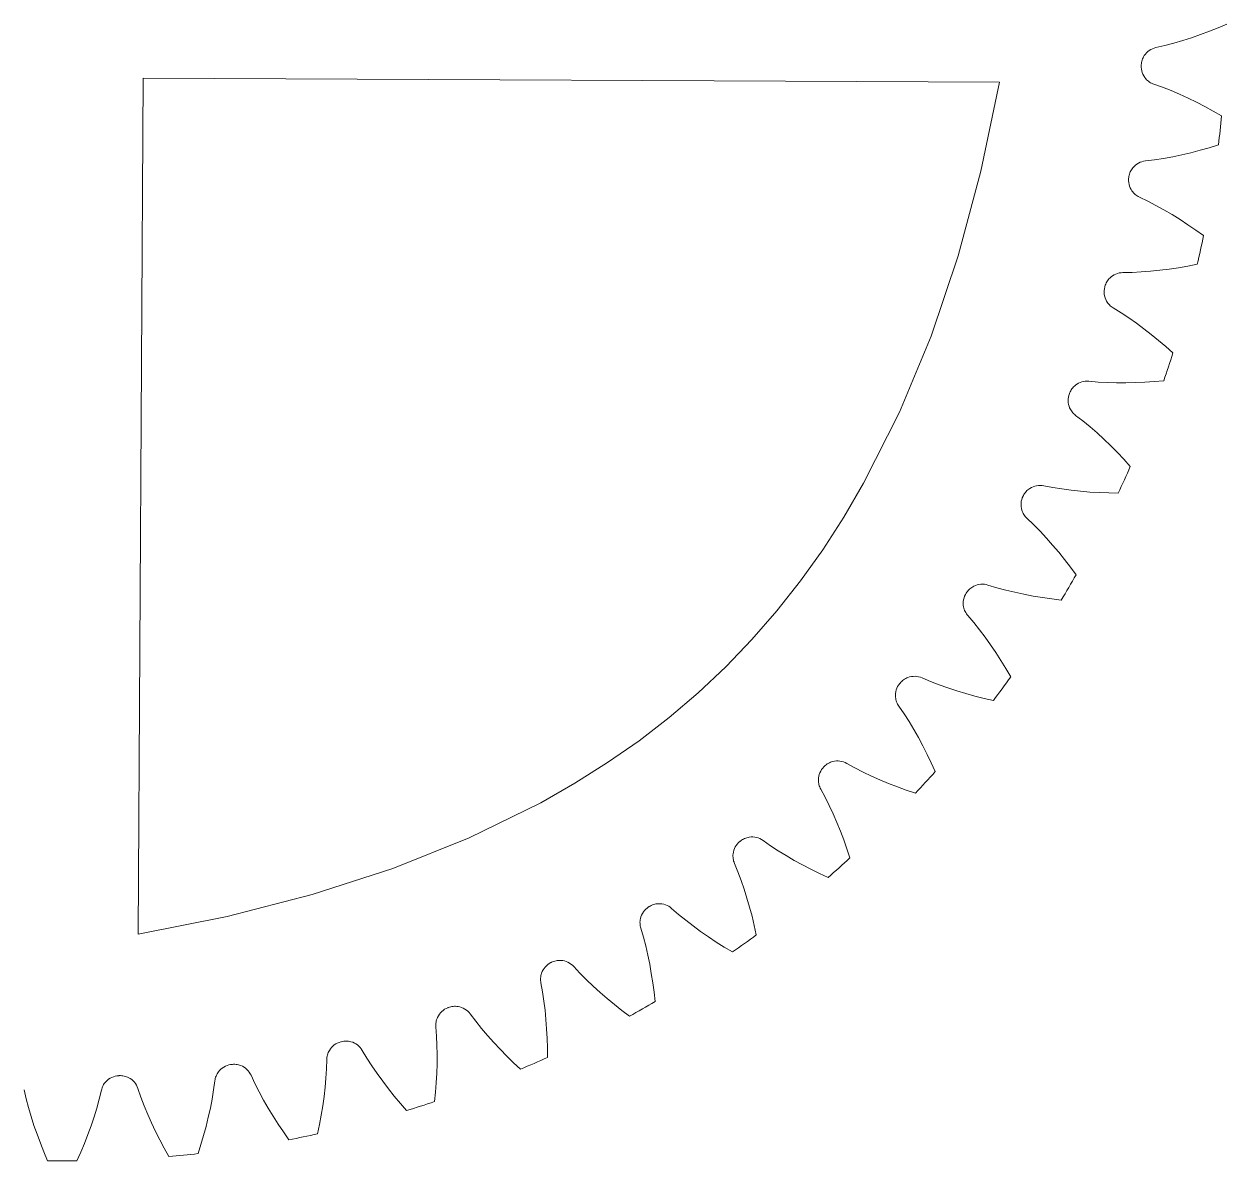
# Model space of a CAD drawing. Extents: x -181 to 448, y -465 to -8.
# Drawn here: x 355.8 to 447.9, y -203.5 to -116.5 of the extents above; entities that cross this region are included whole.
import ezdxf

# ---------------------------------------------------------------- set-up
doc = ezdxf.new("R2010")
doc.units = 0
doc.header["$MEASUREMENT"] = 0
doc.layers.add('Layer 1', color=7, linetype='Continuous')

# ---------------------------------------------------------------- blocks, each defined once
blk = doc.blocks.new('block 3')
at = {"layer": 'Layer 1', "color": 7, "lineweight": 9, "true_color": 0xffffff}
blk.add_lwpolyline([(364.947, -120.602), (430.514, -120.922)], dxfattribs=at)
blk = doc.blocks.new('block 4')
at = {"layer": 'Layer 1', "color": 7, "lineweight": 9, "true_color": 0xffffff}
blk.add_lwpolyline([(430.514, -120.922), (429.083, -127.721), (427.338, -134.202), (425.271, -140.358), (422.867, -146.173), (420.112, -151.632), (418.596, -154.222), (416.985, -156.716), (415.277, -159.111), (413.47, -161.406), (411.563, -163.6), (409.553, -165.69), (407.442, -167.677), (405.23, -169.562), (402.916, -171.345), (400.504, -173.027), (397.994, -174.611), (395.389, -176.099), (389.904, -178.796), (384.066, -181.136), (377.893, -183.136), (371.396, -184.81), (364.586, -186.166)], dxfattribs=at)
blk = doc.blocks.new('block 5')
at = {"layer": 'Layer 1', "color": 7, "lineweight": 9, "true_color": 0xffffff}
blk.add_lwpolyline([(364.586, -186.166), (364.947, -120.602)], dxfattribs=at)
blk = doc.blocks.new('block 275')
at = {"layer": 'Layer 1', "color": 7, "lineweight": 9, "true_color": 0xffffff}
blk.add_lwpolyline([(355.841, -198.081), (356, -198.765), (356.181, -199.449), (356.381, -200.131), (356.601, -200.811), (356.838, -201.49), (357.091, -202.167), (357.361, -202.842), (357.646, -203.514)], dxfattribs=at)
blk = doc.blocks.new('block 276')
at = {"layer": 'Layer 1', "color": 7, "lineweight": 9, "true_color": 0xffffff}
blk.add_open_spline([(357.646, -203.514), (358.395, -203.528), (359.144, -203.532), (359.893, -203.527)], degree=3, dxfattribs=at)
blk = doc.blocks.new('block 277')
at = {"layer": 'Layer 1', "color": 7, "lineweight": 9, "true_color": 0xffffff}
blk.add_lwpolyline([(361.758, -198.113), (361.591, -198.796), (361.403, -199.477), (361.195, -200.157), (360.968, -200.835), (360.724, -201.511), (360.463, -202.185), (360.186, -202.857), (359.893, -203.527)], dxfattribs=at)
blk = doc.blocks.new('block 278')
at = {"layer": 'Layer 1', "color": 7, "lineweight": 9, "true_color": 0xffffff}
blk.add_open_spline([(363.086, -197.001), (362.9, -197.01), (362.718, -197.055), (362.549, -197.133), (362.38, -197.212), (362.228, -197.323), (362.102, -197.46), (362.017, -197.551), (361.945, -197.654), (361.887, -197.764), (361.829, -197.874), (361.786, -197.992), (361.758, -198.113)], degree=3, knots=[0, 0, 0, 0, 1, 1, 1, 2, 2, 2, 3, 3, 3, 4, 4, 4, 4], dxfattribs=at)
blk = doc.blocks.new('block 279')
at = {"layer": 'Layer 1', "color": 7, "lineweight": 9, "true_color": 0xffffff}
blk.add_open_spline([(363.086, -197.001), (363.102, -197), (363.117, -197), (363.133, -196.999)], degree=3, dxfattribs=at)
blk = doc.blocks.new('block 280')
at = {"layer": 'Layer 1', "color": 7, "lineweight": 9, "true_color": 0xffffff}
blk.add_open_spline([(364.56, -197.982), (364.502, -197.805), (364.409, -197.641), (364.289, -197.499), (364.168, -197.358), (364.02, -197.241), (363.855, -197.156), (363.744, -197.099), (363.626, -197.056), (363.504, -197.03), (363.382, -197.004), (363.258, -196.993), (363.133, -196.999)], degree=3, knots=[0, 0, 0, 0, 1, 1, 1, 2, 2, 2, 3, 3, 3, 4, 4, 4, 4], dxfattribs=at)
blk = doc.blocks.new('block 281')
at = {"layer": 'Layer 1', "color": 7, "lineweight": 9, "true_color": 0xffffff}
blk.add_lwpolyline([(364.56, -197.982), (364.789, -198.646), (365.041, -199.307), (365.311, -199.964), (365.601, -200.618), (365.907, -201.268), (366.23, -201.915), (366.569, -202.558), (366.923, -203.197)], dxfattribs=at)
blk = doc.blocks.new('block 282')
at = {"layer": 'Layer 1', "color": 7, "lineweight": 9, "true_color": 0xffffff}
blk.add_open_spline([(366.923, -203.197), (367.669, -203.132), (368.415, -203.058), (369.159, -202.974)], degree=3, dxfattribs=at)
blk = doc.blocks.new('block 283')
at = {"layer": 'Layer 1', "color": 7, "lineweight": 9, "true_color": 0xffffff}
blk.add_lwpolyline([(370.448, -197.396), (370.353, -198.092), (370.237, -198.789), (370.101, -199.487), (369.947, -200.185), (369.774, -200.883), (369.585, -201.581), (369.38, -202.278), (369.159, -202.974)], dxfattribs=at)
blk = doc.blocks.new('block 284')
at = {"layer": 'Layer 1', "color": 7, "lineweight": 9, "true_color": 0xffffff}
blk.add_open_spline([(371.652, -196.151), (371.468, -196.179), (371.291, -196.243), (371.132, -196.339), (370.972, -196.434), (370.833, -196.561), (370.721, -196.71), (370.647, -196.81), (370.586, -196.919), (370.539, -197.035), (370.493, -197.151), (370.462, -197.272), (370.448, -197.396)], degree=3, knots=[0, 0, 0, 0, 1, 1, 1, 2, 2, 2, 3, 3, 3, 4, 4, 4, 4], dxfattribs=at)
blk = doc.blocks.new('block 285')
at = {"layer": 'Layer 1', "color": 7, "lineweight": 9, "true_color": 0xffffff}
blk.add_open_spline([(371.652, -196.151), (371.668, -196.149), (371.683, -196.146), (371.699, -196.144)], degree=3, dxfattribs=at)
blk = doc.blocks.new('block 286')
at = {"layer": 'Layer 1', "color": 7, "lineweight": 9, "true_color": 0xffffff}
blk.add_open_spline([(373.22, -196.972), (373.144, -196.802), (373.035, -196.649), (372.9, -196.521), (372.765, -196.392), (372.606, -196.292), (372.433, -196.224), (372.317, -196.179), (372.195, -196.149), (372.071, -196.136), (371.947, -196.122), (371.822, -196.125), (371.699, -196.144)], degree=3, knots=[0, 0, 0, 0, 1, 1, 1, 2, 2, 2, 3, 3, 3, 4, 4, 4, 4], dxfattribs=at)
blk = doc.blocks.new('block 287')
at = {"layer": 'Layer 1', "color": 7, "lineweight": 9, "true_color": 0xffffff}
blk.add_lwpolyline([(373.22, -196.972), (373.518, -197.609), (373.837, -198.24), (374.175, -198.865), (374.531, -199.485), (374.904, -200.1), (375.293, -200.709), (375.697, -201.313), (376.116, -201.912)], dxfattribs=at)
blk = doc.blocks.new('block 288')
at = {"layer": 'Layer 1', "color": 7, "lineweight": 9, "true_color": 0xffffff}
blk.add_open_spline([(376.116, -201.912), (376.851, -201.769), (377.585, -201.618), (378.316, -201.457)], degree=3, dxfattribs=at)
blk = doc.blocks.new('block 289')
at = {"layer": 'Layer 1', "color": 7, "lineweight": 9, "true_color": 0xffffff}
blk.add_lwpolyline([(379.015, -195.774), (378.994, -196.476), (378.951, -197.182), (378.889, -197.89), (378.808, -198.6), (378.71, -199.312), (378.595, -200.026), (378.463, -200.741), (378.316, -201.457)], dxfattribs=at)
blk = doc.blocks.new('block 290')
at = {"layer": 'Layer 1', "color": 7, "lineweight": 9, "true_color": 0xffffff}
blk.add_open_spline([(380.083, -194.41), (379.903, -194.457), (379.733, -194.539), (379.585, -194.651), (379.436, -194.763), (379.31, -194.903), (379.215, -195.063), (379.152, -195.17), (379.102, -195.285), (379.068, -195.405), (379.034, -195.525), (379.016, -195.649), (379.015, -195.774)], degree=3, knots=[0, 0, 0, 0, 1, 1, 1, 2, 2, 2, 3, 3, 3, 4, 4, 4, 4], dxfattribs=at)
blk = doc.blocks.new('block 291')
at = {"layer": 'Layer 1', "color": 7, "lineweight": 9, "true_color": 0xffffff}
blk.add_open_spline([(380.083, -194.41), (380.098, -194.406), (380.113, -194.402), (380.128, -194.398)], degree=3, dxfattribs=at)
blk = doc.blocks.new('block 292')
at = {"layer": 'Layer 1', "color": 7, "lineweight": 9, "true_color": 0xffffff}
blk.add_open_spline([(381.728, -195.063), (381.634, -194.902), (381.51, -194.761), (381.362, -194.647), (381.215, -194.534), (381.046, -194.45), (380.867, -194.401), (380.746, -194.369), (380.622, -194.352), (380.498, -194.351), (380.373, -194.351), (380.249, -194.366), (380.128, -194.398)], degree=3, knots=[0, 0, 0, 0, 1, 1, 1, 2, 2, 2, 3, 3, 3, 4, 4, 4, 4], dxfattribs=at)
blk = doc.blocks.new('block 293')
at = {"layer": 'Layer 1', "color": 7, "lineweight": 9, "true_color": 0xffffff}
blk.add_lwpolyline([(381.728, -195.063), (382.091, -195.665), (382.474, -196.259), (382.875, -196.845), (383.294, -197.425), (383.729, -197.997), (384.18, -198.562), (384.645, -199.121), (385.124, -199.673)], dxfattribs=at)
blk = doc.blocks.new('block 294')
at = {"layer": 'Layer 1', "color": 7, "lineweight": 9, "true_color": 0xffffff}
blk.add_open_spline([(385.124, -199.673), (385.84, -199.454), (386.554, -199.227), (387.265, -198.99)], degree=3, dxfattribs=at)
blk = doc.blocks.new('block 295')
at = {"layer": 'Layer 1', "color": 7, "lineweight": 9, "true_color": 0xffffff}
blk.add_lwpolyline([(387.365, -193.265), (387.418, -193.966), (387.449, -194.672), (387.461, -195.383), (387.455, -196.098), (387.432, -196.816), (387.392, -197.538), (387.336, -198.263), (387.265, -198.99)], dxfattribs=at)
blk = doc.blocks.new('block 296')
at = {"layer": 'Layer 1', "color": 7, "lineweight": 9, "true_color": 0xffffff}
blk.add_open_spline([(388.285, -191.797), (388.111, -191.863), (387.951, -191.962), (387.815, -192.089), (387.678, -192.216), (387.568, -192.368), (387.49, -192.538), (387.438, -192.651), (387.401, -192.77), (387.38, -192.893), (387.359, -193.016), (387.354, -193.141), (387.365, -193.265)], degree=3, knots=[0, 0, 0, 0, 1, 1, 1, 2, 2, 2, 3, 3, 3, 4, 4, 4, 4], dxfattribs=at)
blk = doc.blocks.new('block 297')
at = {"layer": 'Layer 1', "color": 7, "lineweight": 9, "true_color": 0xffffff}
blk.add_open_spline([(388.285, -191.797), (388.3, -191.792), (388.314, -191.786), (388.329, -191.781)], degree=3, dxfattribs=at)
blk = doc.blocks.new('block 298')
at = {"layer": 'Layer 1', "color": 7, "lineweight": 9, "true_color": 0xffffff}
blk.add_open_spline([(389.989, -192.275), (389.879, -192.124), (389.741, -191.997), (389.582, -191.899), (389.424, -191.802), (389.247, -191.736), (389.064, -191.707), (388.941, -191.687), (388.815, -191.683), (388.691, -191.695), (388.567, -191.708), (388.446, -191.736), (388.329, -191.781)], degree=3, knots=[0, 0, 0, 0, 1, 1, 1, 2, 2, 2, 3, 3, 3, 4, 4, 4, 4], dxfattribs=at)
blk = doc.blocks.new('block 299')
at = {"layer": 'Layer 1', "color": 7, "lineweight": 9, "true_color": 0xffffff}
blk.add_lwpolyline([(389.989, -192.275), (390.413, -192.835), (390.856, -193.386), (391.317, -193.927), (391.794, -194.46), (392.286, -194.983), (392.793, -195.499), (393.314, -196.006), (393.848, -196.504)], dxfattribs=at)
blk = doc.blocks.new('block 300')
at = {"layer": 'Layer 1', "color": 7, "lineweight": 9, "true_color": 0xffffff}
blk.add_open_spline([(393.848, -196.504), (394.538, -196.212), (395.224, -195.911), (395.907, -195.601)], degree=3, dxfattribs=at)
blk = doc.blocks.new('block 301')
at = {"layer": 'Layer 1', "color": 7, "lineweight": 9, "true_color": 0xffffff}
blk.add_lwpolyline([(395.408, -189.898), (395.534, -190.589), (395.639, -191.288), (395.725, -191.994), (395.794, -192.705), (395.845, -193.422), (395.881, -194.144), (395.901, -194.871), (395.907, -195.601)], dxfattribs=at)
blk = doc.blocks.new('block 302')
at = {"layer": 'Layer 1', "color": 7, "lineweight": 9, "true_color": 0xffffff}
blk.add_open_spline([(396.169, -188.341), (396.003, -188.425), (395.854, -188.54), (395.732, -188.681), (395.61, -188.821), (395.516, -188.984), (395.456, -189.161), (395.416, -189.279), (395.392, -189.402), (395.384, -189.526), (395.376, -189.65), (395.384, -189.775), (395.408, -189.898)], degree=3, knots=[0, 0, 0, 0, 1, 1, 1, 2, 2, 2, 3, 3, 3, 4, 4, 4, 4], dxfattribs=at)
blk = doc.blocks.new('block 303')
at = {"layer": 'Layer 1', "color": 7, "lineweight": 9, "true_color": 0xffffff}
blk.add_open_spline([(396.169, -188.341), (396.183, -188.334), (396.197, -188.327), (396.211, -188.32)], degree=3, dxfattribs=at)
blk = doc.blocks.new('block 304')
at = {"layer": 'Layer 1', "color": 7, "lineweight": 9, "true_color": 0xffffff}
blk.add_open_spline([(397.914, -188.638), (397.789, -188.5), (397.638, -188.388), (397.47, -188.307), (397.302, -188.227), (397.12, -188.18), (396.934, -188.17), (396.81, -188.163), (396.685, -188.172), (396.563, -188.198), (396.441, -188.223), (396.322, -188.264), (396.211, -188.32)], degree=3, knots=[0, 0, 0, 0, 1, 1, 1, 2, 2, 2, 3, 3, 3, 4, 4, 4, 4], dxfattribs=at)
blk = doc.blocks.new('block 305')
at = {"layer": 'Layer 1', "color": 7, "lineweight": 9, "true_color": 0xffffff}
blk.add_lwpolyline([(397.914, -188.638), (398.394, -189.151), (398.892, -189.653), (399.407, -190.143), (399.937, -190.623), (400.482, -191.092), (401.04, -191.551), (401.611, -192.001), (402.194, -192.441)], dxfattribs=at)
blk = doc.blocks.new('block 306')
at = {"layer": 'Layer 1', "color": 7, "lineweight": 9, "true_color": 0xffffff}
blk.add_open_spline([(402.194, -192.441), (402.85, -192.078), (403.5, -191.707), (404.147, -191.328)], degree=3, dxfattribs=at)
blk = doc.blocks.new('block 307')
at = {"layer": 'Layer 1', "color": 7, "lineweight": 9, "true_color": 0xffffff}
blk.add_lwpolyline([(403.055, -185.708), (403.252, -186.382), (403.429, -187.066), (403.589, -187.759), (403.732, -188.46), (403.858, -189.167), (403.969, -189.882), (404.065, -190.602), (404.147, -191.328)], dxfattribs=at)
blk = doc.blocks.new('block 308')
at = {"layer": 'Layer 1', "color": 7, "lineweight": 9, "true_color": 0xffffff}
blk.add_open_spline([(403.649, -184.08), (403.492, -184.181), (403.357, -184.311), (403.25, -184.464), (403.143, -184.616), (403.067, -184.788), (403.026, -184.97), (402.998, -185.091), (402.987, -185.216), (402.992, -185.341), (402.997, -185.465), (403.018, -185.589), (403.055, -185.708)], degree=3, knots=[0, 0, 0, 0, 1, 1, 1, 2, 2, 2, 3, 3, 3, 4, 4, 4, 4], dxfattribs=at)
blk = doc.blocks.new('block 309')
at = {"layer": 'Layer 1', "color": 7, "lineweight": 9, "true_color": 0xffffff}
blk.add_open_spline([(403.649, -184.08), (403.662, -184.072), (403.675, -184.063), (403.688, -184.055)], degree=3, dxfattribs=at)
blk = doc.blocks.new('block 310')
at = {"layer": 'Layer 1', "color": 7, "lineweight": 9, "true_color": 0xffffff}
blk.add_open_spline([(405.415, -184.193), (405.277, -184.069), (405.115, -183.973), (404.939, -183.911), (404.764, -183.848), (404.578, -183.821), (404.392, -183.83), (404.267, -183.836), (404.144, -183.858), (404.025, -183.896), (403.907, -183.934), (403.793, -183.988), (403.688, -184.055)], degree=3, knots=[0, 0, 0, 0, 1, 1, 1, 2, 2, 2, 3, 3, 3, 4, 4, 4, 4], dxfattribs=at)
blk = doc.blocks.new('block 311')
at = {"layer": 'Layer 1', "color": 7, "lineweight": 9, "true_color": 0xffffff}
blk.add_lwpolyline([(405.415, -184.193), (405.946, -184.653), (406.494, -185.1), (407.057, -185.534), (407.635, -185.955), (408.225, -186.365), (408.828, -186.764), (409.443, -187.151), (410.069, -187.528)], dxfattribs=at)
blk = doc.blocks.new('block 312')
at = {"layer": 'Layer 1', "color": 7, "lineweight": 9, "true_color": 0xffffff}
blk.add_open_spline([(410.069, -187.528), (410.683, -187.099), (411.292, -186.662), (411.895, -186.217)], degree=3, dxfattribs=at)
blk = doc.blocks.new('block 313')
at = {"layer": 'Layer 1', "color": 7, "lineweight": 9, "true_color": 0xffffff}
blk.add_lwpolyline([(410.221, -180.741), (410.488, -181.392), (410.736, -182.053), (410.967, -182.726), (411.182, -183.408), (411.382, -184.098), (411.567, -184.797), (411.738, -185.503), (411.895, -186.217)], dxfattribs=at)
blk = doc.blocks.new('block 314')
at = {"layer": 'Layer 1', "color": 7, "lineweight": 9, "true_color": 0xffffff}
blk.add_open_spline([(410.642, -179.061), (410.497, -179.177), (410.376, -179.321), (410.285, -179.484), (410.195, -179.647), (410.137, -179.826), (410.115, -180.011), (410.101, -180.134), (410.103, -180.26), (410.121, -180.383), (410.138, -180.506), (410.172, -180.627), (410.221, -180.741)], degree=3, knots=[0, 0, 0, 0, 1, 1, 1, 2, 2, 2, 3, 3, 3, 4, 4, 4, 4], dxfattribs=at)
blk = doc.blocks.new('block 315')
at = {"layer": 'Layer 1', "color": 7, "lineweight": 9, "true_color": 0xffffff}
blk.add_open_spline([(410.642, -179.061), (410.655, -179.051), (410.667, -179.041), (410.679, -179.032)], degree=3, dxfattribs=at)
blk = doc.blocks.new('block 316')
at = {"layer": 'Layer 1', "color": 7, "lineweight": 9, "true_color": 0xffffff}
blk.add_open_spline([(412.411, -178.988), (412.26, -178.879), (412.089, -178.801), (411.908, -178.757), (411.727, -178.714), (411.539, -178.706), (411.355, -178.734), (411.232, -178.753), (411.112, -178.788), (410.997, -178.838), (410.883, -178.889), (410.776, -178.954), (410.679, -179.032)], degree=3, knots=[0, 0, 0, 0, 1, 1, 1, 2, 2, 2, 3, 3, 3, 4, 4, 4, 4], dxfattribs=at)
blk = doc.blocks.new('block 317')
at = {"layer": 'Layer 1', "color": 7, "lineweight": 9, "true_color": 0xffffff}
blk.add_lwpolyline([(412.411, -178.988), (412.987, -179.391), (413.579, -179.777), (414.184, -180.15), (414.802, -180.509), (415.433, -180.855), (416.074, -181.188), (416.726, -181.509), (417.388, -181.818)], dxfattribs=at)
blk = doc.blocks.new('block 318')
at = {"layer": 'Layer 1', "color": 7, "lineweight": 9, "true_color": 0xffffff}
blk.add_open_spline([(417.388, -181.818), (417.954, -181.327), (418.513, -180.829), (419.066, -180.324)], degree=3, dxfattribs=at)
blk = doc.blocks.new('block 319')
at = {"layer": 'Layer 1', "color": 7, "lineweight": 9, "true_color": 0xffffff}
blk.add_lwpolyline([(416.83, -175.053), (417.163, -175.672), (417.479, -176.304), (417.779, -176.949), (418.064, -177.604), (418.335, -178.27), (418.592, -178.946), (418.836, -179.631), (419.066, -180.324)], dxfattribs=at)
blk = doc.blocks.new('block 320')
at = {"layer": 'Layer 1', "color": 7, "lineweight": 9, "true_color": 0xffffff}
blk.add_open_spline([(417.073, -173.338), (416.94, -173.469), (416.835, -173.624), (416.762, -173.796), (416.689, -173.967), (416.65, -174.151), (416.648, -174.337), (416.647, -174.462), (416.661, -174.586), (416.692, -174.707), (416.723, -174.828), (416.769, -174.944), (416.83, -175.053)], degree=3, knots=[0, 0, 0, 0, 1, 1, 1, 2, 2, 2, 3, 3, 3, 4, 4, 4, 4], dxfattribs=at)
blk = doc.blocks.new('block 321')
at = {"layer": 'Layer 1', "color": 7, "lineweight": 9, "true_color": 0xffffff}
blk.add_open_spline([(417.073, -173.338), (417.084, -173.327), (417.095, -173.316), (417.106, -173.305)], degree=3, dxfattribs=at)
blk = doc.blocks.new('block 322')
at = {"layer": 'Layer 1', "color": 7, "lineweight": 9, "true_color": 0xffffff}
blk.add_open_spline([(418.824, -173.081), (418.662, -172.988), (418.484, -172.928), (418.3, -172.904), (418.115, -172.879), (417.927, -172.891), (417.747, -172.939), (417.627, -172.97), (417.511, -173.018), (417.403, -173.08), (417.294, -173.141), (417.195, -173.217), (417.106, -173.305)], degree=3, knots=[0, 0, 0, 0, 1, 1, 1, 2, 2, 2, 3, 3, 3, 4, 4, 4, 4], dxfattribs=at)
blk = doc.blocks.new('block 323')
at = {"layer": 'Layer 1', "color": 7, "lineweight": 9, "true_color": 0xffffff}
blk.add_lwpolyline([(418.824, -173.081), (419.439, -173.421), (420.068, -173.744), (420.709, -174.051), (421.361, -174.343), (422.024, -174.621), (422.697, -174.886), (423.379, -175.137), (424.07, -175.375)], dxfattribs=at)
blk = doc.blocks.new('block 324')
at = {"layer": 'Layer 1', "color": 7, "lineweight": 9, "true_color": 0xffffff}
blk.add_open_spline([(424.07, -175.375), (424.581, -174.828), (425.085, -174.274), (425.583, -173.713)], degree=3, dxfattribs=at)
blk = doc.blocks.new('block 325')
at = {"layer": 'Layer 1', "color": 7, "lineweight": 9, "true_color": 0xffffff}
blk.add_lwpolyline([(422.807, -168.705), (423.203, -169.286), (423.584, -169.882), (423.95, -170.491), (424.302, -171.113), (424.641, -171.747), (424.967, -172.392), (425.281, -173.048), (425.583, -173.713)], dxfattribs=at)
blk = doc.blocks.new('block 326')
at = {"layer": 'Layer 1', "color": 7, "lineweight": 9, "true_color": 0xffffff}
blk.add_open_spline([(422.87, -166.974), (422.752, -167.118), (422.663, -167.284), (422.608, -167.462), (422.554, -167.64), (422.535, -167.827), (422.552, -168.013), (422.563, -168.137), (422.591, -168.259), (422.634, -168.376), (422.677, -168.493), (422.736, -168.603), (422.807, -168.705)], degree=3, knots=[0, 0, 0, 0, 1, 1, 1, 2, 2, 2, 3, 3, 3, 4, 4, 4, 4], dxfattribs=at)
blk = doc.blocks.new('block 327')
at = {"layer": 'Layer 1', "color": 7, "lineweight": 9, "true_color": 0xffffff}
blk.add_open_spline([(422.87, -166.974), (422.88, -166.962), (422.89, -166.95), (422.899, -166.938)], degree=3, dxfattribs=at)
blk = doc.blocks.new('block 328')
at = {"layer": 'Layer 1', "color": 7, "lineweight": 9, "true_color": 0xffffff}
blk.add_open_spline([(424.584, -166.535), (424.414, -166.46), (424.231, -166.419), (424.045, -166.414), (423.858, -166.409), (423.673, -166.44), (423.499, -166.506), (423.382, -166.551), (423.272, -166.61), (423.171, -166.683), (423.07, -166.756), (422.978, -166.841), (422.899, -166.938)], degree=3, knots=[0, 0, 0, 0, 1, 1, 1, 2, 2, 2, 3, 3, 3, 4, 4, 4, 4], dxfattribs=at)
blk = doc.blocks.new('block 329')
at = {"layer": 'Layer 1', "color": 7, "lineweight": 9, "true_color": 0xffffff}
blk.add_lwpolyline([(424.584, -166.535), (425.232, -166.809), (425.891, -167.064), (426.561, -167.303), (427.24, -167.525), (427.928, -167.733), (428.625, -167.925), (429.329, -168.104), (430.041, -168.269)], dxfattribs=at)
blk = doc.blocks.new('block 330')
at = {"layer": 'Layer 1', "color": 7, "lineweight": 9, "true_color": 0xffffff}
blk.add_open_spline([(430.041, -168.269), (430.493, -167.671), (430.936, -167.067), (431.372, -166.458)], degree=3, dxfattribs=at)
blk = doc.blocks.new('block 331')
at = {"layer": 'Layer 1', "color": 7, "lineweight": 9, "true_color": 0xffffff}
blk.add_lwpolyline([(428.089, -161.767), (428.543, -162.304), (428.984, -162.856), (429.411, -163.424), (429.826, -164.006), (430.23, -164.601), (430.622, -165.209), (431.002, -165.828), (431.372, -166.458)], dxfattribs=at)
blk = doc.blocks.new('block 332')
at = {"layer": 'Layer 1', "color": 7, "lineweight": 9, "true_color": 0xffffff}
blk.add_open_spline([(427.97, -160.039), (427.867, -160.195), (427.796, -160.369), (427.761, -160.552), (427.725, -160.735), (427.726, -160.923), (427.762, -161.105), (427.787, -161.227), (427.827, -161.346), (427.882, -161.458), (427.937, -161.57), (428.007, -161.674), (428.089, -161.767)], degree=3, knots=[0, 0, 0, 0, 1, 1, 1, 2, 2, 2, 3, 3, 3, 4, 4, 4, 4], dxfattribs=at)
blk = doc.blocks.new('block 333')
at = {"layer": 'Layer 1', "color": 7, "lineweight": 9, "true_color": 0xffffff}
blk.add_open_spline([(427.97, -160.039), (427.978, -160.026), (427.987, -160.013), (427.996, -160)], degree=3, dxfattribs=at)
blk = doc.blocks.new('block 334')
at = {"layer": 'Layer 1', "color": 7, "lineweight": 9, "true_color": 0xffffff}
blk.add_open_spline([(429.629, -159.424), (429.452, -159.367), (429.265, -159.345), (429.08, -159.359), (428.894, -159.374), (428.713, -159.424), (428.547, -159.508), (428.435, -159.564), (428.332, -159.635), (428.239, -159.718), (428.146, -159.801), (428.064, -159.896), (427.996, -160)], degree=3, knots=[0, 0, 0, 0, 1, 1, 1, 2, 2, 2, 3, 3, 3, 4, 4, 4, 4], dxfattribs=at)
blk = doc.blocks.new('block 335')
at = {"layer": 'Layer 1', "color": 7, "lineweight": 9, "true_color": 0xffffff}
blk.add_lwpolyline([(429.629, -159.424), (430.302, -159.628), (430.984, -159.813), (431.675, -159.98), (432.374, -160.131), (433.08, -160.265), (433.793, -160.384), (434.512, -160.488), (435.237, -160.577)], dxfattribs=at)
blk = doc.blocks.new('block 336')
at = {"layer": 'Layer 1', "color": 7, "lineweight": 9, "true_color": 0xffffff}
blk.add_open_spline([(435.237, -160.577), (435.624, -159.935), (436.002, -159.289), (436.372, -158.637)], degree=3, dxfattribs=at)
blk = doc.blocks.new('block 337')
at = {"layer": 'Layer 1', "color": 7, "lineweight": 9, "true_color": 0xffffff}
blk.add_lwpolyline([(432.616, -154.316), (433.124, -154.801), (433.62, -155.305), (434.104, -155.825), (434.578, -156.36), (435.042, -156.91), (435.495, -157.473), (435.938, -158.049), (436.372, -158.637)], dxfattribs=at)
blk = doc.blocks.new('block 338')
at = {"layer": 'Layer 1', "color": 7, "lineweight": 9, "true_color": 0xffffff}
blk.add_open_spline([(432.317, -152.609), (432.231, -152.775), (432.179, -152.955), (432.163, -153.141), (432.146, -153.326), (432.167, -153.513), (432.222, -153.691), (432.259, -153.81), (432.311, -153.924), (432.378, -154.029), (432.444, -154.135), (432.524, -154.231), (432.616, -154.316)], degree=3, knots=[0, 0, 0, 0, 1, 1, 1, 2, 2, 2, 3, 3, 3, 4, 4, 4, 4], dxfattribs=at)
blk = doc.blocks.new('block 339')
at = {"layer": 'Layer 1', "color": 7, "lineweight": 9, "true_color": 0xffffff}
blk.add_open_spline([(432.317, -152.609), (432.324, -152.595), (432.331, -152.581), (432.338, -152.567)], degree=3, dxfattribs=at)
blk = doc.blocks.new('block 340')
at = {"layer": 'Layer 1', "color": 7, "lineweight": 9, "true_color": 0xffffff}
blk.add_open_spline([(433.903, -151.824), (433.721, -151.785), (433.533, -151.783), (433.35, -151.817), (433.166, -151.851), (432.992, -151.92), (432.835, -152.021), (432.73, -152.088), (432.635, -152.169), (432.551, -152.262), (432.467, -152.354), (432.396, -152.457), (432.338, -152.567)], degree=3, knots=[0, 0, 0, 0, 1, 1, 1, 2, 2, 2, 3, 3, 3, 4, 4, 4, 4], dxfattribs=at)
blk = doc.blocks.new('block 341')
at = {"layer": 'Layer 1', "color": 7, "lineweight": 9, "true_color": 0xffffff}
blk.add_lwpolyline([(433.903, -151.824), (434.593, -151.957), (435.291, -152.069), (435.995, -152.164), (436.706, -152.24), (437.423, -152.3), (438.144, -152.343), (438.87, -152.371), (439.601, -152.385)], dxfattribs=at)
blk = doc.blocks.new('block 342')
at = {"layer": 'Layer 1', "color": 7, "lineweight": 9, "true_color": 0xffffff}
blk.add_open_spline([(439.601, -152.385), (439.918, -151.706), (440.227, -151.023), (440.526, -150.337)], degree=3, dxfattribs=at)
blk = doc.blocks.new('block 343')
at = {"layer": 'Layer 1', "color": 7, "lineweight": 9, "true_color": 0xffffff}
blk.add_lwpolyline([(436.339, -146.431), (436.895, -146.861), (437.441, -147.31), (437.977, -147.777), (438.505, -148.26), (439.023, -148.758), (439.532, -149.271), (440.034, -149.797), (440.526, -150.337)], dxfattribs=at)
blk = doc.blocks.new('block 344')
at = {"layer": 'Layer 1', "color": 7, "lineweight": 9, "true_color": 0xffffff}
blk.add_open_spline([(435.864, -144.765), (435.796, -144.939), (435.763, -145.124), (435.766, -145.31), (435.769, -145.496), (435.809, -145.68), (435.882, -145.851), (435.932, -145.966), (435.996, -146.073), (436.073, -146.171), (436.15, -146.269), (436.24, -146.357), (436.339, -146.431)], degree=3, knots=[0, 0, 0, 0, 1, 1, 1, 2, 2, 2, 3, 3, 3, 4, 4, 4, 4], dxfattribs=at)
blk = doc.blocks.new('block 345')
at = {"layer": 'Layer 1', "color": 7, "lineweight": 9, "true_color": 0xffffff}
blk.add_open_spline([(435.864, -144.765), (435.869, -144.751), (435.875, -144.736), (435.881, -144.722)], degree=3, dxfattribs=at)
blk = doc.blocks.new('block 346')
at = {"layer": 'Layer 1', "color": 7, "lineweight": 9, "true_color": 0xffffff}
blk.add_open_spline([(437.359, -143.818), (437.174, -143.799), (436.986, -143.817), (436.808, -143.87), (436.629, -143.922), (436.463, -144.01), (436.317, -144.126), (436.22, -144.204), (436.134, -144.295), (436.06, -144.395), (435.986, -144.496), (435.926, -144.606), (435.881, -144.722)], degree=3, knots=[0, 0, 0, 0, 1, 1, 1, 2, 2, 2, 3, 3, 3, 4, 4, 4, 4], dxfattribs=at)
blk = doc.blocks.new('block 347')
at = {"layer": 'Layer 1', "color": 7, "lineweight": 9, "true_color": 0xffffff}
blk.add_lwpolyline([(437.359, -143.818), (438.059, -143.879), (438.765, -143.918), (439.475, -143.938), (440.19, -143.939), (440.909, -143.924), (441.631, -143.892), (442.356, -143.844), (443.084, -143.781)], dxfattribs=at)
blk = doc.blocks.new('block 348')
at = {"layer": 'Layer 1', "color": 7, "lineweight": 9, "true_color": 0xffffff}
blk.add_open_spline([(443.084, -143.781), (443.329, -143.073), (443.564, -142.361), (443.791, -141.647)], degree=3, dxfattribs=at)
blk = doc.blocks.new('block 349')
at = {"layer": 'Layer 1', "color": 7, "lineweight": 9, "true_color": 0xffffff}
blk.add_lwpolyline([(439.218, -138.201), (439.816, -138.57), (440.406, -138.96), (440.988, -139.368), (441.563, -139.793), (442.13, -140.234), (442.691, -140.691), (443.244, -141.162), (443.791, -141.647)], dxfattribs=at)
blk = doc.blocks.new('block 350')
at = {"layer": 'Layer 1', "color": 7, "lineweight": 9, "true_color": 0xffffff}
blk.add_open_spline([(438.571, -136.594), (438.522, -136.774), (438.508, -136.961), (438.531, -137.146), (438.553, -137.331), (438.612, -137.51), (438.703, -137.672), (438.764, -137.781), (438.839, -137.881), (438.926, -137.97), (439.013, -138.06), (439.111, -138.137), (439.218, -138.201)], degree=3, knots=[0, 0, 0, 0, 1, 1, 1, 2, 2, 2, 3, 3, 3, 4, 4, 4, 4], dxfattribs=at)
blk = doc.blocks.new('block 351')
at = {"layer": 'Layer 1', "color": 7, "lineweight": 9, "true_color": 0xffffff}
blk.add_open_spline([(438.571, -136.594), (438.575, -136.579), (438.579, -136.564), (438.583, -136.549)], degree=3, dxfattribs=at)
blk = doc.blocks.new('block 352')
at = {"layer": 'Layer 1', "color": 7, "lineweight": 9, "true_color": 0xffffff}
blk.add_open_spline([(439.959, -135.496), (439.773, -135.496), (439.589, -135.533), (439.416, -135.604), (439.244, -135.676), (439.088, -135.78), (438.956, -135.911), (438.867, -135.999), (438.79, -136.098), (438.728, -136.205), (438.665, -136.313), (438.616, -136.429), (438.583, -136.549)], degree=3, knots=[0, 0, 0, 0, 1, 1, 1, 2, 2, 2, 3, 3, 3, 4, 4, 4, 4], dxfattribs=at)
blk = doc.blocks.new('block 353')
at = {"layer": 'Layer 1', "color": 7, "lineweight": 9, "true_color": 0xffffff}
blk.add_lwpolyline([(439.959, -135.496), (440.662, -135.483), (441.368, -135.448), (442.077, -135.393), (442.788, -135.32), (443.501, -135.23), (444.216, -135.122), (444.932, -134.999), (445.649, -134.86)], dxfattribs=at)
blk = doc.blocks.new('block 354')
at = {"layer": 'Layer 1', "color": 7, "lineweight": 9, "true_color": 0xffffff}
blk.add_open_spline([(445.649, -134.86), (445.818, -134.13), (445.978, -133.398), (446.129, -132.664)], degree=3, dxfattribs=at)
blk = doc.blocks.new('block 355')
at = {"layer": 'Layer 1', "color": 7, "lineweight": 9, "true_color": 0xffffff}
blk.add_lwpolyline([(441.221, -129.715), (441.854, -130.02), (442.482, -130.346), (443.103, -130.69), (443.719, -131.053), (444.33, -131.433), (444.935, -131.828), (445.534, -132.239), (446.129, -132.664)], dxfattribs=at)
blk = doc.blocks.new('block 356')
at = {"layer": 'Layer 1', "color": 7, "lineweight": 9, "true_color": 0xffffff}
blk.add_open_spline([(440.409, -128.184), (440.379, -128.368), (440.385, -128.556), (440.427, -128.738), (440.469, -128.919), (440.546, -129.091), (440.653, -129.243), (440.725, -129.344), (440.81, -129.436), (440.906, -129.516), (441.002, -129.596), (441.108, -129.663), (441.221, -129.715)], degree=3, knots=[0, 0, 0, 0, 1, 1, 1, 2, 2, 2, 3, 3, 3, 4, 4, 4, 4], dxfattribs=at)
blk = doc.blocks.new('block 357')
at = {"layer": 'Layer 1', "color": 7, "lineweight": 9, "true_color": 0xffffff}
blk.add_open_spline([(440.409, -128.184), (440.412, -128.169), (440.415, -128.153), (440.417, -128.138)], degree=3, dxfattribs=at)
blk = doc.blocks.new('block 358')
at = {"layer": 'Layer 1', "color": 7, "lineweight": 9, "true_color": 0xffffff}
blk.add_open_spline([(441.675, -126.947), (441.49, -126.967), (441.31, -127.023), (441.147, -127.112), (440.983, -127.201), (440.838, -127.32), (440.72, -127.465), (440.642, -127.561), (440.576, -127.668), (440.525, -127.781), (440.473, -127.895), (440.437, -128.015), (440.417, -128.138)], degree=3, knots=[0, 0, 0, 0, 1, 1, 1, 2, 2, 2, 3, 3, 3, 4, 4, 4, 4], dxfattribs=at)
blk = doc.blocks.new('block 359')
at = {"layer": 'Layer 1', "color": 7, "lineweight": 9, "true_color": 0xffffff}
blk.add_lwpolyline([(441.675, -126.947), (442.373, -126.86), (443.071, -126.752), (443.77, -126.624), (444.47, -126.477), (445.17, -126.312), (445.869, -126.131), (446.569, -125.933), (447.268, -125.72)], dxfattribs=at)
blk = doc.blocks.new('block 360')
at = {"layer": 'Layer 1', "color": 7, "lineweight": 9, "true_color": 0xffffff}
blk.add_open_spline([(447.268, -125.72), (447.36, -124.976), (447.442, -124.232), (447.515, -123.486)], degree=3, dxfattribs=at)
blk = doc.blocks.new('block 361')
at = {"layer": 'Layer 1', "color": 7, "lineweight": 9, "true_color": 0xffffff}
blk.add_lwpolyline([(442.326, -121.066), (442.988, -121.303), (443.645, -121.561), (444.3, -121.839), (444.95, -122.136), (445.597, -122.449), (446.24, -122.779), (446.879, -123.125), (447.515, -123.486)], dxfattribs=at)
blk = doc.blocks.new('block 362')
at = {"layer": 'Layer 1', "color": 7, "lineweight": 9, "true_color": 0xffffff}
blk.add_open_spline([(441.359, -119.629), (441.348, -119.814), (441.374, -120.001), (441.434, -120.177), (441.495, -120.353), (441.589, -120.516), (441.712, -120.656), (441.794, -120.749), (441.888, -120.832), (441.992, -120.901), (442.096, -120.97), (442.208, -121.026), (442.326, -121.066)], degree=3, knots=[0, 0, 0, 0, 1, 1, 1, 2, 2, 2, 3, 3, 3, 4, 4, 4, 4], dxfattribs=at)
blk = doc.blocks.new('block 363')
at = {"layer": 'Layer 1', "color": 7, "lineweight": 9, "true_color": 0xffffff}
blk.add_open_spline([(441.359, -119.629), (441.36, -119.613), (441.361, -119.597), (441.361, -119.582)], degree=3, dxfattribs=at)
blk = doc.blocks.new('block 364')
at = {"layer": 'Layer 1', "color": 7, "lineweight": 9, "true_color": 0xffffff}
blk.add_open_spline([(442.488, -118.266), (442.306, -118.305), (442.133, -118.379), (441.98, -118.485), (441.826, -118.59), (441.695, -118.725), (441.593, -118.88), (441.525, -118.985), (441.47, -119.097), (441.431, -119.216), (441.392, -119.334), (441.369, -119.457), (441.361, -119.582)], degree=3, knots=[0, 0, 0, 0, 1, 1, 1, 2, 2, 2, 3, 3, 3, 4, 4, 4, 4], dxfattribs=at)
blk = doc.blocks.new('block 365')
at = {"layer": 'Layer 1', "color": 7, "lineweight": 9, "true_color": 0xffffff}
blk.add_lwpolyline([(442.488, -118.266), (443.173, -118.107), (443.856, -117.926), (444.538, -117.725), (445.218, -117.506), (445.897, -117.269), (446.574, -117.015), (447.249, -116.746), (447.922, -116.461)], dxfattribs=at)
blk = doc.blocks.new('block 2')
at = {"layer": 'Layer 1'}
for name in ['block 365', 'block 364', 'block 362', 'block 363', 'block 5', 'block 3', 'block 4', 'block 361', 'block 360', 'block 359', 'block 358', 'block 356', 'block 357', 'block 355', 'block 354', 'block 353', 'block 352', 'block 350', 'block 351', 'block 349', 'block 348', 'block 346', 'block 347', 'block 344', 'block 345', 'block 343', 'block 342', 'block 340', 'block 341', 'block 338', 'block 339', 'block 337', 'block 336', 'block 332', 'block 333', 'block 334', 'block 335', 'block 331', 'block 328', 'block 329', 'block 330', 'block 326', 'block 327', 'block 325', 'block 322', 'block 323', 'block 320', 'block 321', 'block 324', 'block 319', 'block 314', 'block 315', 'block 316', 'block 317', 'block 318', 'block 313', 'block 308', 'block 309', 'block 310', 'block 311', 'block 307', 'block 312', 'block 302', 'block 303', 'block 304', 'block 305', 'block 301', 'block 306', 'block 296', 'block 297', 'block 298', 'block 299', 'block 295', 'block 290', 'block 291', 'block 292', 'block 293', 'block 286', 'block 289', 'block 300', 'block 278', 'block 279', 'block 280', 'block 284', 'block 285', 'block 287', 'block 283', 'block 275', 'block 277', 'block 281', 'block 294', 'block 288', 'block 282', 'block 276']:
    blk.add_blockref(name, (0, 0), dxfattribs=at)

msp = doc.modelspace()

# ---------------------------------------------------------------- block references
at = {"layer": 'Layer 1'}
msp.add_blockref('block 2', (0, 0), dxfattribs=at)

doc.saveas('drawing.dxf')
